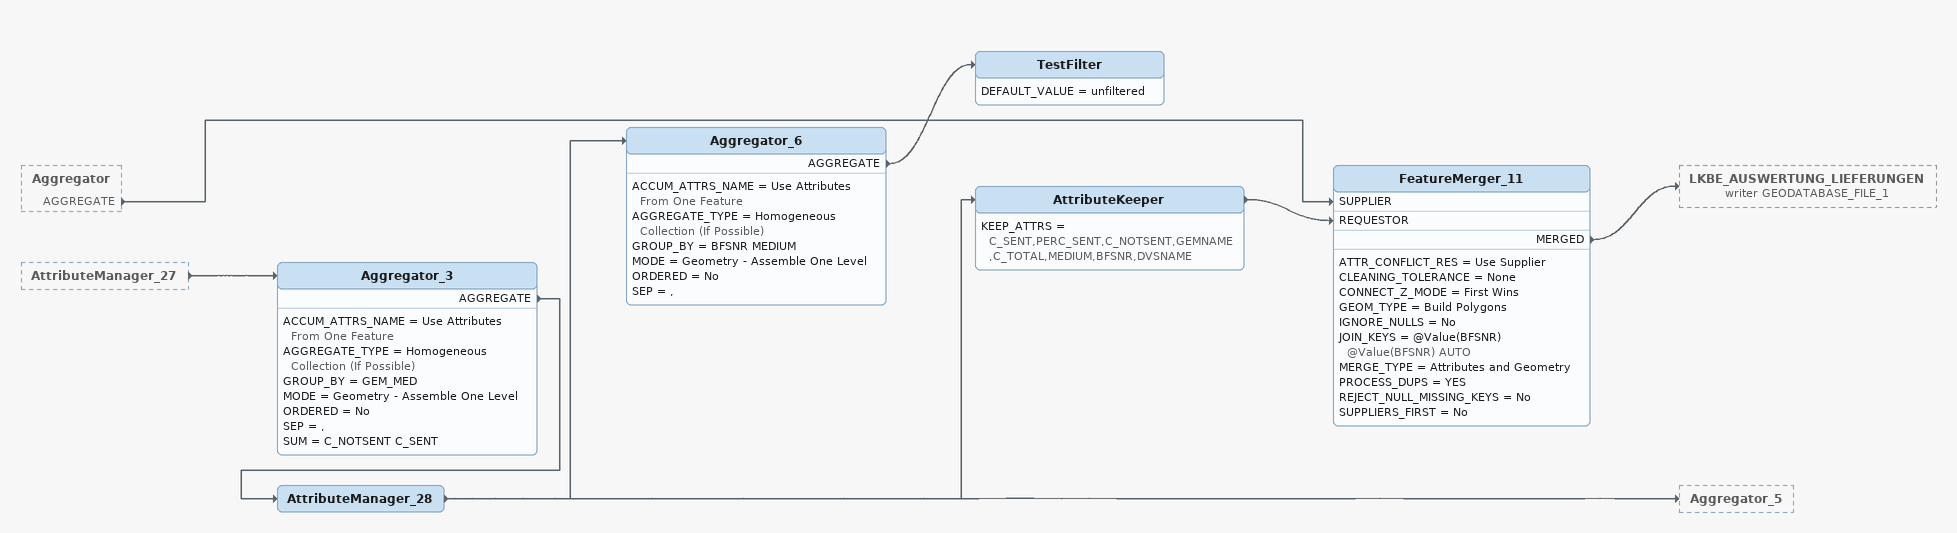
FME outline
Aggregator [outside]
    AGGREGATE -> FeatureMerger_11 [SUPPLIER]
AttributeManager_27 [outside]
    -> Aggregator_3
Aggregator_3
    ACCUM_ATTRS_NAME = Use Attributes From One Feature
    AGGREGATE_TYPE = Homogeneous Collection (If Possible)
    GROUP_BY = GEM_MED
    MODE = Geometry - Assemble One Level
    ORDERED = No
    SEP = ,
    SUM = C_NOTSENT C_SENT
    AGGREGATE -> AttributeManager_28
AttributeManager_28
    -> AttributeKeeper
    -> Aggregator_5
    -> Aggregator_6
Aggregator_6
    ACCUM_ATTRS_NAME = Use Attributes From One Feature
    AGGREGATE_TYPE = Homogeneous Collection (If Possible)
    GROUP_BY = BFSNR MEDIUM
    MODE = Geometry - Assemble One Level
    ORDERED = No
    SEP = ,
    AGGREGATE -> TestFilter
TestFilter
    DEFAULT_VALUE = unfiltered
AttributeKeeper
    KEEP_ATTRS = C_SENT,PERC_SENT,C_NOTSENT,GEMNAME,C_TOTAL,MEDIUM,BFSNR,DVSNAME
    -> FeatureMerger_11 [REQUESTOR]
FeatureMerger_11
    ATTR_CONFLICT_RES = Use Supplier
    CLEANING_TOLERANCE = None
    CONNECT_Z_MODE = First Wins
    GEOM_TYPE = Build Polygons
    IGNORE_NULLS = No
    JOIN_KEYS = @Value(BFSNR) @Value(BFSNR) AUTO
    MERGE_TYPE = Attributes and Geometry
    PROCESS_DUPS = YES
    REJECT_NULL_MISSING_KEYS = No
    SUPPLIERS_FIRST = No
    MERGED -> LKBE_AUSWERTUNG_LIEFERUNGEN (writer GEODATABASE_FILE_1)
